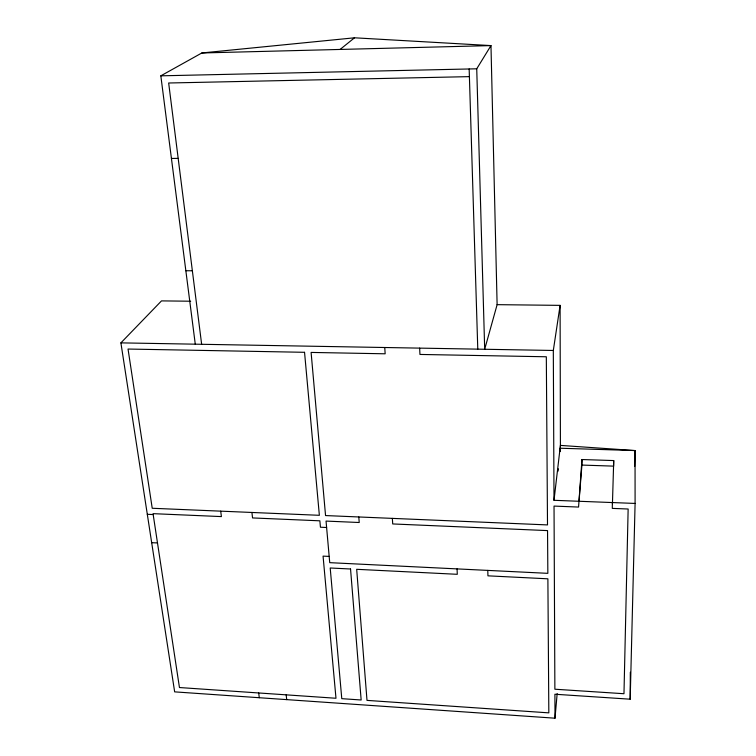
<?xml version="1.0" encoding="UTF-8"?>
<svg xmlns="http://www.w3.org/2000/svg" width="756" height="756" viewBox="0 0 756 756"><rect width="100%" height="100%" fill="white"/><g stroke="black" fill="none" stroke-linecap="round" stroke-linejoin="round"><path stroke-width="1.13" d="M190.682 301.219L161.5 300.888L120.903 342.874L174.655 691.863L555.008 718.2L554.904 694.235L630.192 699.196L630.324 672.226M581.931 465.072L581.969 459.535L613.721 460.574L613.626 466.131L581.931 465.072L579.03 501.228M612.388 502.56L612.294 508.382L628.142 509.015L623.974 693.725L554.876 689.217L554.035 506.085L578.567 507.059L581.969 459.535M634.653 466.518L635.04 450.567L560.413 445.397L554.006 500.302L635.097 503.439L630.192 699.196M612.445 503.694L613.721 460.574M555.008 718.2L557.172 693.535M558.079 471.139L558.344 468.815M554.006 500.302L553.316 350.472L560.101 305.367L497.117 304.659L484.69 349.263L476.734 68.805L490.975 45.596L354.526 37.8L201.861 52.967L160.83 75.827L195.275 344.178M340.087 49.442L354.526 37.8M201.861 52.967L490.975 45.596L497.117 304.659M160.83 75.827L476.734 68.805M469.4 76.639L168.664 82.999L201.644 344.292M171.432 158.448L178.18 158.382M185.853 270.733L192.364 270.78M120.903 342.874L553.316 350.472M147.307 514.307L153.184 514.553M326.611 527.499L320.44 527.225L319.864 520.818L252.551 517.936L251.918 512.464M151.672 542.676L157.494 542.95M329.172 556.416L323.067 556.123L335.985 698.26L179.456 687.535L153.043 513.655L221.395 516.594L220.705 511.15M258.703 692.968L259.28 697.722M286.174 694.849L286.704 699.621M358.798 516.972L359.223 522.509L326.044 521.082L329.729 562.662L547.845 573.341L547.542 530.599L392.714 523.946L392.355 518.38M384.757 347.514L385.154 353.799L311.103 352.428L325.553 515.564L547.505 524.919L546.323 356.775L419.958 354.441L419.637 348.119M457.068 568.89L457.285 574.305L356.681 569.306L367 700.387L548.828 712.861L547.883 578.812L487.941 575.836L487.781 570.402M469.164 68.976L477.783 349.149M560.101 305.367L560.423 450.831M560.092 451.493L560.083 448.223L635.04 450.567L635.097 503.439M304.545 352.305L128.038 349.045L152.23 508.268L319.363 515.308L304.545 352.305M350.548 569.003L330.202 567.992L341.778 698.667L361.16 699.99L350.548 569.003"/></g></svg>
